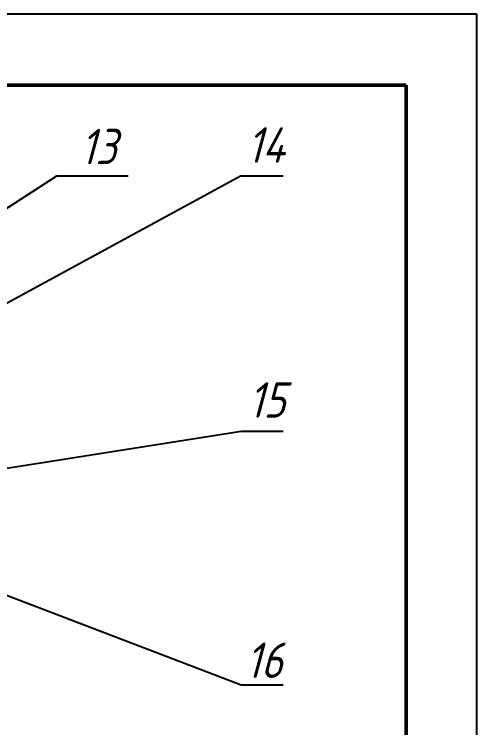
# Model space of a CAD drawing. Header units: millimetres. Extents: x 579 to 4020, y 235 to 1416.
# Drawn here: x 1107.4 to 1172.9, y 901.5 to 1002.3 of the extents above; entities that cross this region are included whole.
import ezdxf

# ---------------------------------------------------------------- set-up
doc = ezdxf.new("R2010")
doc.units = ezdxf.units.MM
doc.header["$LTSCALE"] = 0.3
for name, color, linetype, lineweight in [('图框线', 7, 'Continuous', 50), ('尺寸标注', 7, 'Continuous', 25), ('细实线', 7, 'Continuous', 25)]:
    doc.layers.add(name, color=color, linetype=linetype, lineweight=lineweight)
doc.styles.add('数字样式', font='gbeitc.shx', dxfattribs={"height": 5, "bigfont": 'gbcbig.shx'})

msp = doc.modelspace()

# ---------------------------------------------------------------- linework, layer by layer
at = {"layer": '图框线', "ltscale": 0.3}
for p, q in [((1162.86257, 992.33918), (603.86257, 992.33918)), ((1162.86257, 592.33918), (1162.86257, 992.33918))]:
    msp.add_line(p, q, dxfattribs=at)
at = {"layer": '尺寸标注', "ltscale": 0.3}
for p, q in [((1172.86257, 1002.33918), (578.86257, 1002.33918)), ((1172.86257, 582.33918), (1172.86257, 1002.33918))]:
    msp.add_line(p, q, dxfattribs=at)
at = {"layer": '细实线', "ltscale": 0.3}
for p, q in [((1057.96406, 943.62772), (1113.47042, 979.52683)), ((1139.53621, 979.52683), (1073.29049, 943.49884)), ((1113.47042, 979.52683), (1123.57614, 979.52683)), ((1139.53621, 979.52683), (1145.49437, 979.52683)), ((1073.91173, 933.09295), (1139.53621, 943.4457)), ((1139.53621, 943.4457), (1145.49437, 943.4457)), ((1077.93875, 931.10214), (1139.53621, 907.57397)), ((1139.53621, 907.57397), (1145.49437, 907.57397))]:
    msp.add_line(p, q, dxfattribs=at)

# ---------------------------------------------------------------- texts
at = {"layer": '细实线', "ltscale": 0.3, "char_height": 5, "attachment_point": 1, "style": '数字样式'}
for s, insert, width in [('13', (1116.78001, 986.14869), 15.8233357), ('14', (1140.34915, 986.36979), 13.1319819), ('15', (1140.55979, 950.34044), 9.8005351), ('16', (1140.17296, 913.57139), 10.3568233)]:
    msp.add_mtext(s, dxfattribs=dict(at, insert=insert, width=width))

doc.saveas('drawing.dxf')
